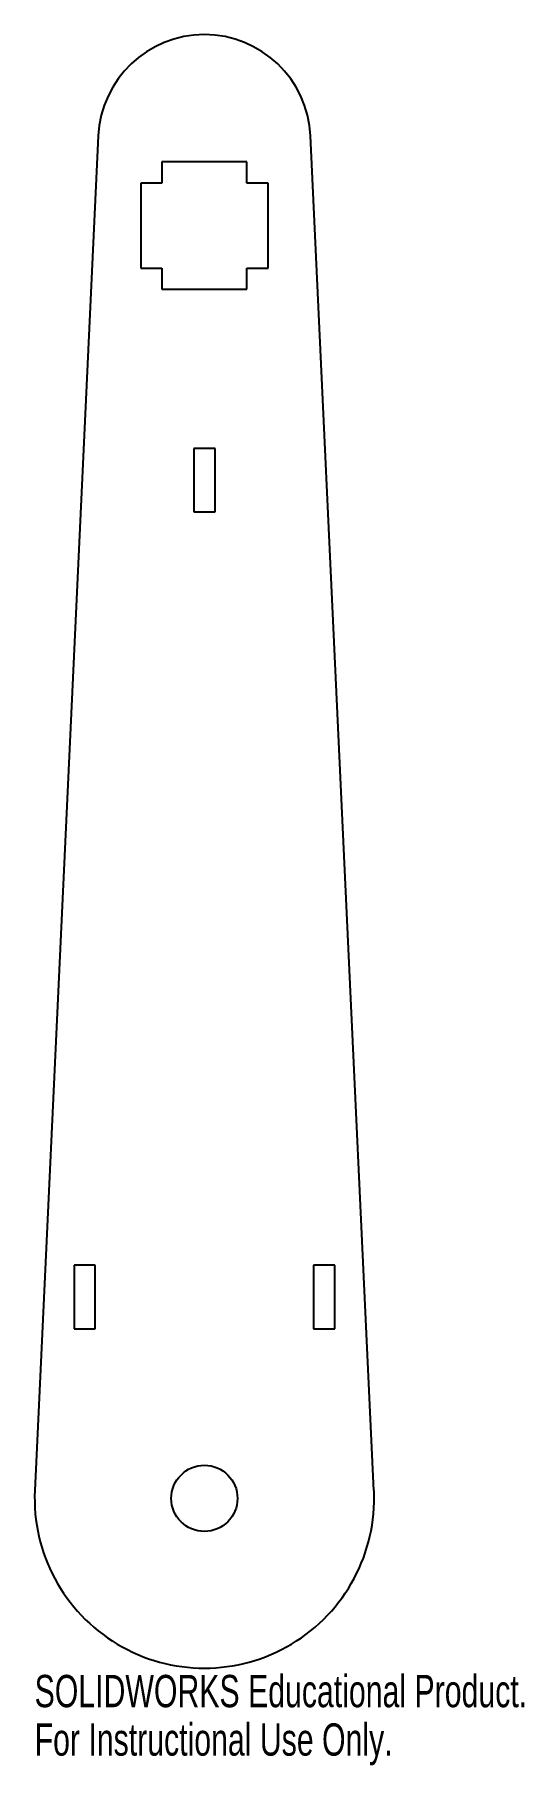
# Model space of a CAD drawing. Header units: millimetres. Extents: x -25 to 48, y -40 to 219.
import ezdxf

# ---------------------------------------------------------------- set-up
doc = ezdxf.new("R2010")
doc.units = ezdxf.units.MM
doc.styles.add('SLDTEXTSTYLE0', font='TXT', dxfattribs={"width": 0.7})

msp = doc.modelspace()

# ---------------------------------------------------------------- linework, layer by layer
at = {"color": 7, "linetype": 'Continuous', "lineweight": 25}
for p, q in [((-15.88, 203.94), (-25.37, 1.19)), ((25.37, 1.19), (15.88, 203.94)), ((-6.35, 200.03), (-6.35, 196.85)), ((6.35, 200.03), (-6.35, 200.03)), ((6.35, 196.85), (6.35, 200.03)), ((-9.53, 196.85), (-9.53, 184.15)), ((-6.35, 196.85), (-9.53, 196.85)), ((9.53, 196.85), (6.35, 196.85)), ((9.53, 184.15), (9.53, 196.85)), ((-9.53, 184.15), (-6.35, 184.15)), ((-6.35, 184.15), (-6.35, 180.97)), ((6.35, 184.15), (9.53, 184.15)), ((6.35, 180.97), (6.35, 184.15)), ((-6.35, 180.97), (6.35, 180.97)), ((-1.59, 157.16), (-1.59, 147.64)), ((1.59, 157.16), (-1.59, 157.16)), ((1.59, 147.64), (1.59, 157.16)), ((-1.59, 147.64), (1.59, 147.64)), ((-19.51, 34.92), (-19.51, 25.4)), ((-16.33, 34.92), (-19.51, 34.92)), ((-16.33, 25.4), (-16.33, 34.92)), ((16.33, 34.92), (16.33, 25.4)), ((19.51, 34.92), (16.33, 34.92)), ((19.51, 25.4), (19.51, 34.92)), ((-19.51, 25.4), (-16.33, 25.4)), ((16.33, 25.4), (19.51, 25.4))]:
    msp.add_line(p, q, dxfattribs=at)
msp.add_circle((0, 0), 4.95, dxfattribs=at)
for centre, radius, start, end in [((0, 203.2), 15.89, 2.6818, 177.3182), ((0, 0), 25.4, 177.3182, 2.6818)]:
    msp.add_arc(centre, radius, start, end, dxfattribs=at)

# ---------------------------------------------------------------- texts
at = {"color": 7, "linetype": 'Continuous', "char_height": 4.8336, "attachment_point": 1, "style": 'SLDTEXTSTYLE0'}
for s, insert in [('SOLIDWORKS Educational Product.', (-25.4, -26.42)), ('For Instructional Use Only.', (-25.4, -33.67))]:
    msp.add_mtext(s, dxfattribs=dict(at, insert=insert))

doc.saveas('drawing.dxf')
